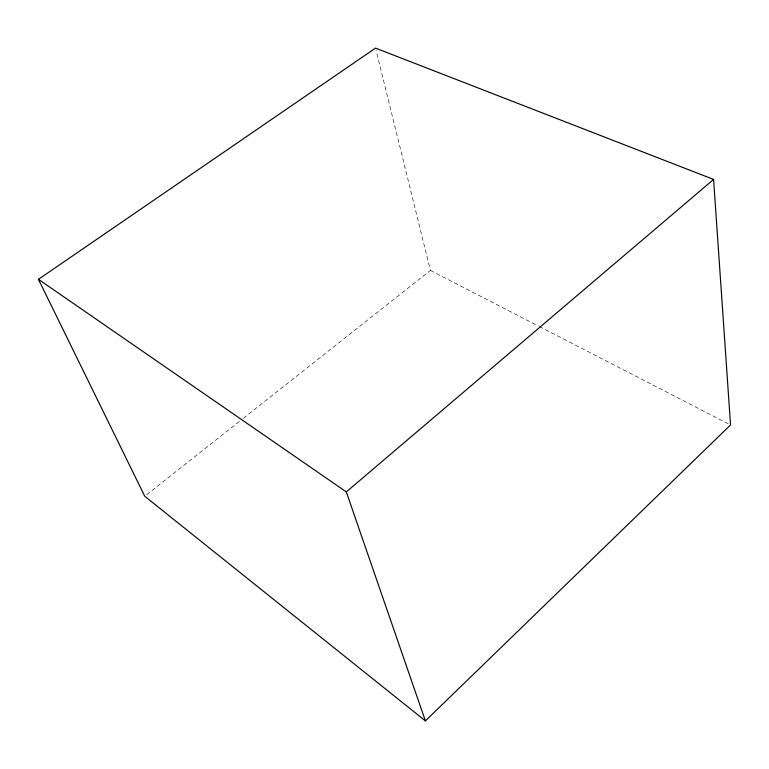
<?xml version="1.0" encoding="UTF-8"?>
<svg xmlns="http://www.w3.org/2000/svg" width="769" height="769" viewBox="0 0 769 769"><rect width="100%" height="100%" fill="white"/><g stroke="black" fill="none" stroke-linecap="round" stroke-linejoin="round"><path stroke-width="0.58" stroke-dasharray="3.85 2.88" d="M146.629 494.755L239.649 421.22M243.408 418.249L430.4 270.428L376.108 50.437M430.4 270.428L538.281 325.969M539.348 326.527L728.416 423.863"/><path stroke-width="1.15" d="M425.392 720.889L730.55 424.959L713.584 179.427L375.532 48.111L38.45 279.32L144.745 496.245L425.392 720.889L346.31 491.91L38.45 279.32M346.31 491.91L713.584 179.427"/></g></svg>
